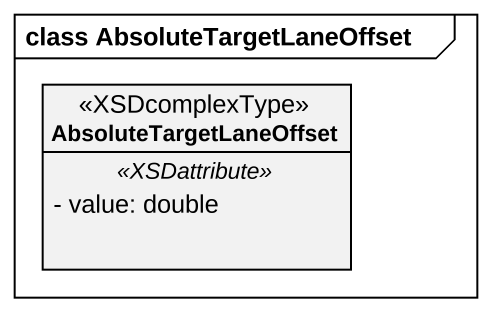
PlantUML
@startuml
mainframe class AbsoluteTargetLaneOffset
hide circle
hide empty members
skinparam classAttributeIconSize 0
class AbsoluteTargetLaneOffset <<XSDcomplexType>> {
  .. <<XSDattribute>> ..
  - value: double
}
@enduml
